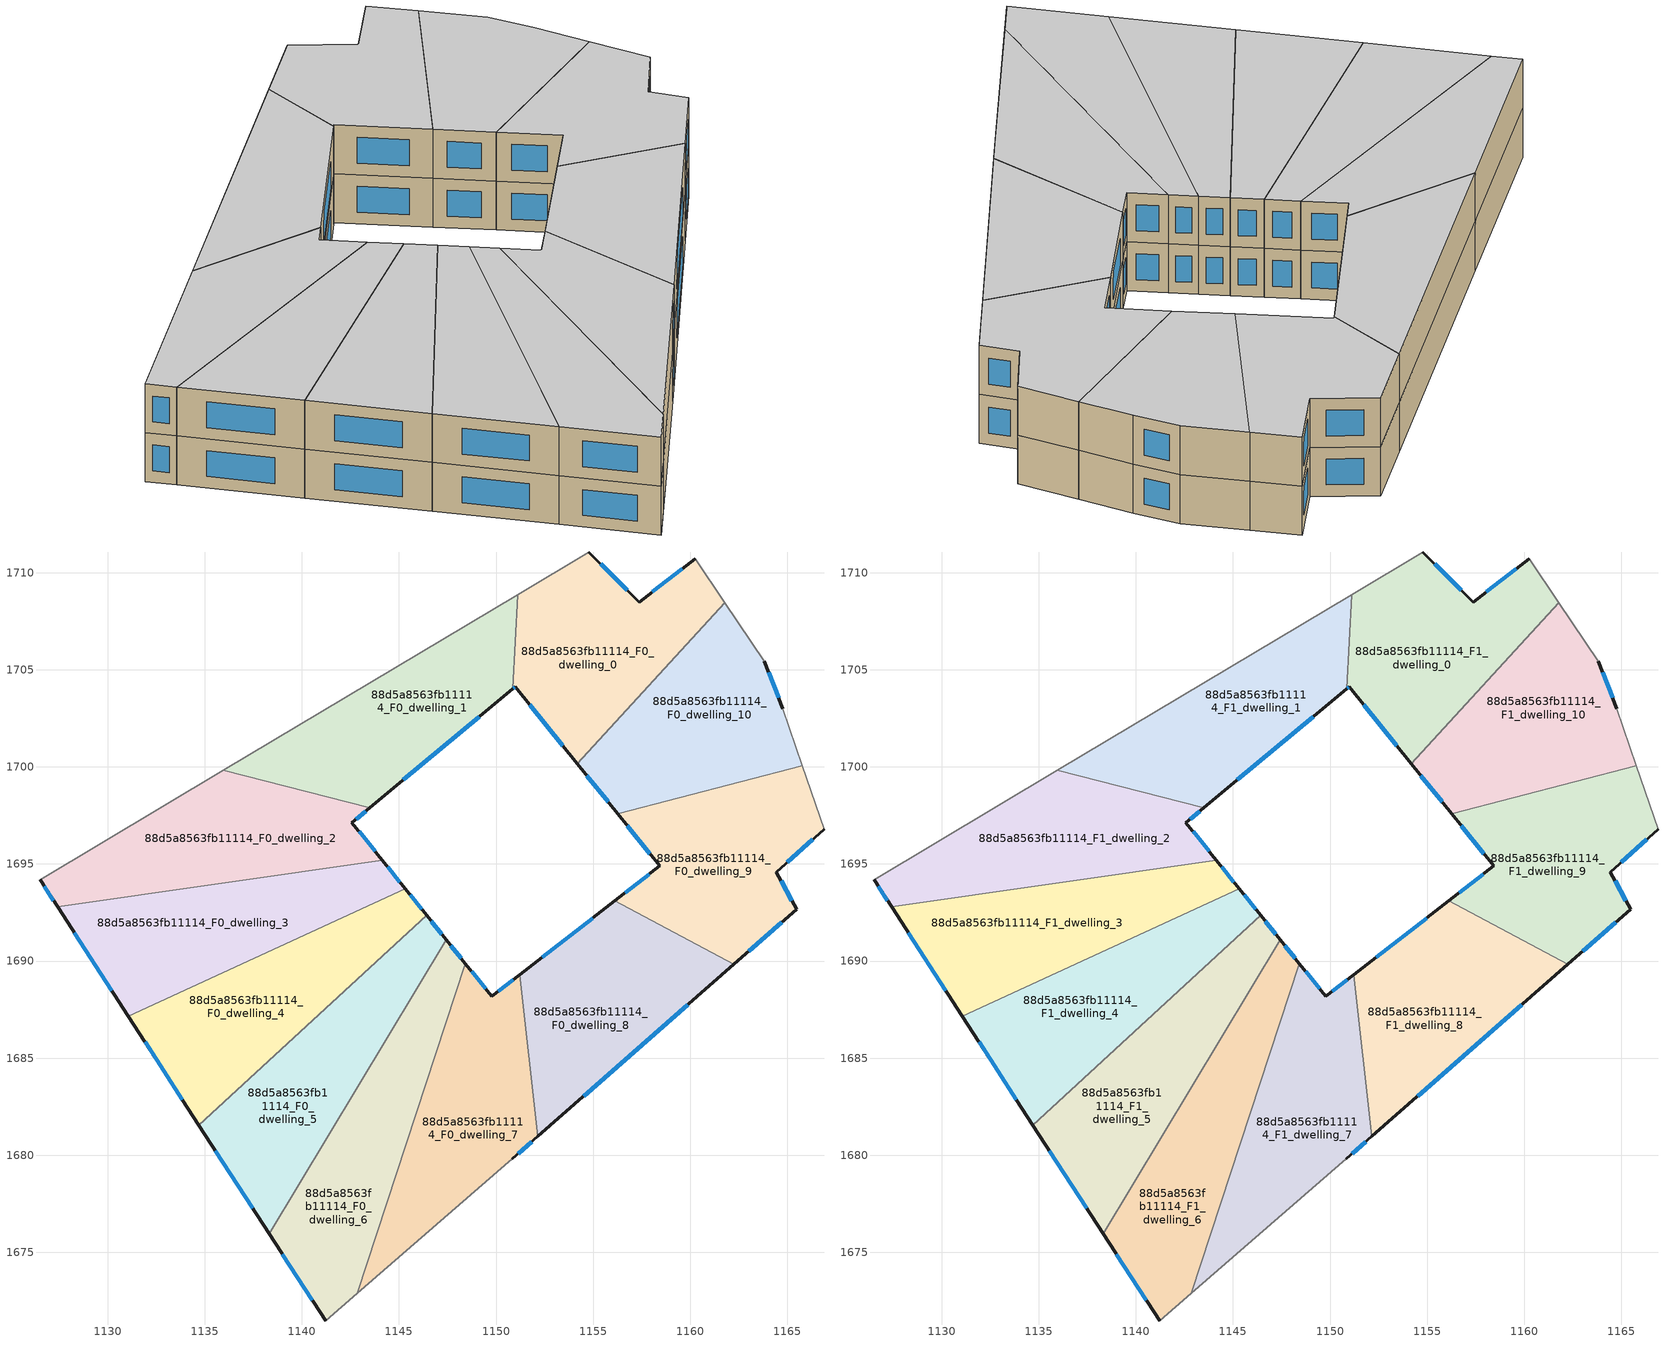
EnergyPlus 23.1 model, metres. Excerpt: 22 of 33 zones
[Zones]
88d5a8563fb11114_F0_dwelling_0
 floor ground (EU_floor_Construction): 1160.26,1710.71 1161.78,1708.45 1154.18,1700.16 1150.98,1704.12 1150.86,1704.02 1151.1,1708.87 1154.77,1711.05 1157.37,1708.49 z0
 wall outside (EU_wall_Construction): 1150.86,1704.02 1150.98,1704.12 1154.18,1700.16 / 1160.26,1710.71 1157.37,1708.49 1154.77,1711.05 z0:3
 wall adiabatic (EU_wall_Construction): 1161.78,1708.45 1160.26,1710.71 / 1154.77,1711.05 1151.1,1708.87 z0:3
 wall to 88d5a8563fb11114_F0_dwelling_10 (EU_wall_Construction): 1154.18,1700.16 1161.78,1708.45 z0:3
 wall to 88d5a8563fb11114_F0_dwelling_1 (EU_wall_Construction): 1151.1,1708.87 1150.86,1704.02 z0:3
 window (EU_Window_Construction): 1151.73,1703.19 1153.43,1701.09 / 1150.89,1704.05 1150.95,1704.1 / 1156.76,1709.09 1155.38,1710.45 / 1159.58,1710.19 1158.05,1709.01 z0.7:2.3
88d5a8563fb11114_F0_dwelling_1
 floor ground (EU_floor_Construction): 1151.1,1708.87 1150.86,1704.02 1143.49,1697.89 1135.96,1699.83 z0
 wall outside (EU_wall_Construction): 1143.49,1697.89 1150.86,1704.02 z0:3
 wall adiabatic (EU_wall_Construction): 1151.1,1708.87 1135.96,1699.83 z0:3
 wall to 88d5a8563fb11114_F0_dwelling_2 (EU_wall_Construction): 1135.96,1699.83 1143.49,1697.89 z0:3
 window (EU_Window_Construction): 1145.22,1699.33 1149.13,1702.58 z0.7:2.3
88d5a8563fb11114_F0_dwelling_10
 floor ground (EU_floor_Construction): 1163.81,1705.43 1164.77,1702.99 1165.77,1700.06 1156.25,1697.6 1154.18,1700.16 1161.78,1708.45 z0
 wall outside (EU_wall_Construction): 1154.18,1700.16 1156.25,1697.6 / 1164.77,1702.99 1163.81,1705.43 z0:3
 wall adiabatic (EU_wall_Construction): 1165.77,1700.06 1164.77,1702.99 / 1163.81,1705.43 1161.78,1708.45 z0:3
 wall to 88d5a8563fb11114_F0_dwelling_9 (EU_wall_Construction): 1156.25,1697.6 1165.77,1700.06 z0:3
 window (EU_Window_Construction): 1154.67,1699.55 1155.77,1698.2 / 1164.54,1703.56 1164.04,1704.86 z0.7:2.3
88d5a8563fb11114_F0_dwelling_2
 floor ground (EU_floor_Construction): 1143.49,1697.89 1142.58,1697.13 1144.14,1695.19 1127.42,1692.79 1126.52,1694.19 1135.96,1699.83 z0
 wall outside (EU_wall_Construction): 1144.14,1695.19 1142.58,1697.13 1143.49,1697.89 / 1126.52,1694.19 1127.42,1692.79 z0:3
 wall adiabatic (EU_wall_Construction): 1135.96,1699.83 1126.52,1694.19 z0:3
 wall to 88d5a8563fb11114_F0_dwelling_3 (EU_wall_Construction): 1127.42,1692.79 1144.14,1695.19 z0:3
 window (EU_Window_Construction): 1142.79,1697.31 1143.28,1697.71 / 1143.78,1695.65 1142.95,1696.68 / 1126.73,1693.86 1127.21,1693.12 z0.7:2.3
88d5a8563fb11114_F0_dwelling_3
 floor ground (EU_floor_Construction): 1144.14,1695.19 1145.32,1693.73 1131.07,1687.15 1127.42,1692.79 z0
 wall outside (EU_wall_Construction): 1145.32,1693.73 1144.14,1695.19 / 1127.42,1692.79 1131.07,1687.15 z0:3
 wall to 88d5a8563fb11114_F0_dwelling_4 (EU_wall_Construction): 1131.07,1687.15 1145.32,1693.73 z0:3
 window (EU_Window_Construction): 1145.04,1694.07 1144.42,1694.85 / 1128.28,1691.47 1130.22,1688.48 z0.7:2.3
88d5a8563fb11114_F0_dwelling_4
 floor ground (EU_floor_Construction): 1145.32,1693.73 1146.42,1692.36 1134.7,1681.55 1131.07,1687.15 z0
 wall outside (EU_wall_Construction): 1146.42,1692.36 1145.32,1693.73 / 1131.07,1687.15 1134.7,1681.55 z0:3
 wall to 88d5a8563fb11114_F0_dwelling_5 (EU_wall_Construction): 1134.7,1681.55 1146.42,1692.36 z0:3
 window (EU_Window_Construction): 1146.16,1692.68 1145.58,1693.41 / 1131.92,1685.84 1133.85,1682.86 z0.7:2.3
88d5a8563fb11114_F0_dwelling_5
 floor ground (EU_floor_Construction): 1146.42,1692.36 1147.44,1691.09 1138.32,1675.97 1134.7,1681.55 z0
 wall outside (EU_wall_Construction): 1147.44,1691.09 1146.42,1692.36 / 1134.7,1681.55 1138.32,1675.97 z0:3
 wall to 88d5a8563fb11114_F0_dwelling_6 (EU_wall_Construction): 1138.32,1675.97 1147.44,1691.09 z0:3
 window (EU_Window_Construction): 1147.2,1691.39 1146.66,1692.06 / 1135.55,1680.24 1137.47,1677.28 z0.7:2.3
88d5a8563fb11114_F0_dwelling_6
 floor ground (EU_floor_Construction): 1147.44,1691.09 1148.42,1689.87 1142.86,1672.9 1141.22,1671.48 1138.32,1675.97 z0
 wall outside (EU_wall_Construction): 1148.42,1689.87 1147.44,1691.09 / 1138.32,1675.97 1141.22,1671.48 z0:3
 wall adiabatic (EU_wall_Construction): 1141.22,1671.48 1142.86,1672.9 z0:3
 wall to 88d5a8563fb11114_F0_dwelling_7 (EU_wall_Construction): 1142.86,1672.9 1148.42,1689.87 z0:3
 window (EU_Window_Construction): 1148.19,1690.15 1147.67,1690.8 / 1139,1674.91 1140.54,1672.53 z0.7:2.3
88d5a8563fb11114_F0_dwelling_7
 floor ground (EU_floor_Construction): 1151.22,1689.3 1152.15,1680.97 1150.83,1679.81 1142.86,1672.9 1148.42,1689.87 1149.78,1688.18 z0
 wall outside (EU_wall_Construction): 1151.22,1689.3 1149.78,1688.18 1148.42,1689.87 / 1150.83,1679.81 1152.15,1680.97 z0:3
 wall adiabatic (EU_wall_Construction): 1142.86,1672.9 1150.83,1679.81 z0:3
 wall to 88d5a8563fb11114_F0_dwelling_8 (EU_wall_Construction): 1152.15,1680.97 1151.22,1689.3 z0:3
 window (EU_Window_Construction): 1149.46,1688.58 1148.74,1689.47 / 1150.88,1689.04 1150.12,1688.44 / 1151.14,1680.09 1151.84,1680.7 z0.7:2.3
88d5a8563fb11114_F0_dwelling_8
 floor ground (EU_floor_Construction): 1162.25,1689.84 1152.15,1680.97 1151.22,1689.3 1156.11,1693.1 z0
 wall outside (EU_wall_Construction): 1156.11,1693.1 1151.22,1689.3 / 1152.15,1680.97 1162.25,1689.84 z0:3
 wall to 88d5a8563fb11114_F0_dwelling_9 (EU_wall_Construction): 1162.25,1689.84 1156.11,1693.1 z0:3
 window (EU_Window_Construction): 1154.96,1692.21 1152.37,1690.19 / 1154.52,1683.05 1159.87,1687.76 z0.7:2.3
88d5a8563fb11114_F0_dwelling_9
 floor ground (EU_floor_Construction): 1165.77,1700.06 1166.88,1696.79 1164.42,1694.58 1165.47,1692.67 1162.25,1689.84 1156.11,1693.1 1158.43,1694.9 1156.25,1697.6 z0
 wall outside (EU_wall_Construction): 1162.25,1689.84 1165.47,1692.67 1164.42,1694.58 1166.88,1696.79 / 1156.25,1697.6 1158.43,1694.9 1156.11,1693.1 z0:3
 wall adiabatic (EU_wall_Construction): 1166.88,1696.79 1165.77,1700.06 z0:3
 window (EU_Window_Construction): 1165.22,1693.12 1164.67,1694.13 / 1163,1690.51 1164.71,1692.01 / 1157.89,1694.48 1156.66,1693.52 / 1156.76,1696.96 1157.92,1695.54 / 1165,1695.1 1166.3,1696.27 z0.7:2.3
88d5a8563fb11114_F1_dwelling_0
 floor to 88d5a8563fb11114_F0_dwelling_0 (EU_floor_Construction): 1160.26,1710.71 1161.78,1708.45 1154.18,1700.16 1150.98,1704.12 1150.86,1704.02 1151.1,1708.87 1154.76,1711.05 1157.37,1708.49 z3
 wall outside (EU_wall_Construction): 1150.86,1704.02 1150.98,1704.12 1154.18,1700.16 / 1160.26,1710.71 1157.37,1708.49 1154.77,1711.05 z3:6
 wall adiabatic (EU_wall_Construction): 1161.78,1708.45 1160.26,1710.71 / 1154.77,1711.05 1151.1,1708.87 z3:6
 wall to 88d5a8563fb11114_F1_dwelling_10 (EU_wall_Construction): 1154.18,1700.16 1161.78,1708.45 z3:6
 wall to 88d5a8563fb11114_F1_dwelling_1 (EU_wall_Construction): 1151.1,1708.87 1150.86,1704.02 z3:6
 window (EU_Window_Construction): 1151.73,1703.19 1153.43,1701.09 / 1150.89,1704.05 1150.95,1704.1 / 1156.76,1709.09 1155.38,1710.45 / 1159.58,1710.19 1158.05,1709.01 z3.7:5.3
 ceiling to 88d5a8563fb11114_F2_dwelling_0 (EU_floor_Construction): 1154.18,1700.16 1161.78,1708.45 1160.26,1710.71 1157.37,1708.49 1154.76,1711.05 1151.1,1708.87 1150.86,1704.02 1150.98,1704.12 z6
88d5a8563fb11114_F1_dwelling_1
 floor to 88d5a8563fb11114_F0_dwelling_1 (EU_floor_Construction): 1151.1,1708.87 1150.86,1704.02 1143.49,1697.89 1135.96,1699.83 z3
 wall outside (EU_wall_Construction): 1143.49,1697.89 1150.86,1704.02 z3:6
 wall adiabatic (EU_wall_Construction): 1151.1,1708.87 1135.96,1699.83 z3:6
 wall to 88d5a8563fb11114_F1_dwelling_2 (EU_wall_Construction): 1135.96,1699.83 1143.49,1697.89 z3:6
 window (EU_Window_Construction): 1145.22,1699.33 1149.13,1702.58 z3.7:5.3
 ceiling to 88d5a8563fb11114_F2_dwelling_1 (EU_floor_Construction): 1150.86,1704.02 1151.1,1708.87 1135.96,1699.83 1143.49,1697.89 z6
88d5a8563fb11114_F1_dwelling_10
 floor to 88d5a8563fb11114_F0_dwelling_10 (EU_floor_Construction): 1163.81,1705.43 1164.77,1702.99 1165.77,1700.06 1156.25,1697.6 1154.18,1700.16 1161.78,1708.45 z3
 wall outside (EU_wall_Construction): 1154.18,1700.16 1156.25,1697.6 / 1164.77,1702.99 1163.81,1705.43 z3:6
 wall adiabatic (EU_wall_Construction): 1165.77,1700.06 1164.77,1702.99 / 1163.81,1705.43 1161.78,1708.45 z3:6
 wall to 88d5a8563fb11114_F1_dwelling_9 (EU_wall_Construction): 1156.25,1697.6 1165.77,1700.06 z3:6
 window (EU_Window_Construction): 1154.67,1699.55 1155.77,1698.2 / 1164.54,1703.56 1164.04,1704.86 z3.7:5.3
 ceiling to 88d5a8563fb11114_F2_dwelling_10 (EU_floor_Construction): 1165.77,1700.06 1164.77,1702.99 1163.81,1705.43 1161.78,1708.45 1154.18,1700.16 1156.25,1697.6 z6
88d5a8563fb11114_F1_dwelling_2
 floor to 88d5a8563fb11114_F0_dwelling_2 (EU_floor_Construction): 1143.49,1697.89 1142.58,1697.13 1144.14,1695.19 1127.42,1692.79 1126.52,1694.19 1135.96,1699.83 z3
 wall outside (EU_wall_Construction): 1144.14,1695.19 1142.58,1697.13 1143.49,1697.89 / 1126.52,1694.19 1127.42,1692.79 z3:6
 wall adiabatic (EU_wall_Construction): 1135.96,1699.83 1126.52,1694.19 z3:6
 wall to 88d5a8563fb11114_F1_dwelling_3 (EU_wall_Construction): 1127.42,1692.79 1144.14,1695.19 z3:6
 window (EU_Window_Construction): 1142.79,1697.31 1143.28,1697.71 / 1143.78,1695.65 1142.95,1696.68 / 1126.73,1693.86 1127.21,1693.12 z3.7:5.3
 ceiling to 88d5a8563fb11114_F2_dwelling_2 (EU_floor_Construction): 1144.14,1695.19 1142.58,1697.13 1143.49,1697.89 1135.96,1699.83 1126.52,1694.19 1127.42,1692.79 z6
88d5a8563fb11114_F1_dwelling_3
 floor to 88d5a8563fb11114_F0_dwelling_3 (EU_floor_Construction): 1144.14,1695.19 1145.32,1693.73 1131.07,1687.15 1127.42,1692.79 z3
 wall outside (EU_wall_Construction): 1145.32,1693.73 1144.14,1695.19 / 1127.42,1692.79 1131.07,1687.15 z3:6
 wall to 88d5a8563fb11114_F1_dwelling_4 (EU_wall_Construction): 1131.07,1687.15 1145.32,1693.73 z3:6
 window (EU_Window_Construction): 1145.04,1694.07 1144.42,1694.85 / 1128.28,1691.47 1130.22,1688.48 z3.7:5.3
 ceiling to 88d5a8563fb11114_F2_dwelling_3 (EU_floor_Construction): 1145.32,1693.73 1144.14,1695.19 1127.42,1692.79 1131.07,1687.15 z6
88d5a8563fb11114_F1_dwelling_4
 floor to 88d5a8563fb11114_F0_dwelling_4 (EU_floor_Construction): 1145.32,1693.73 1146.42,1692.36 1134.7,1681.55 1131.07,1687.15 z3
 wall outside (EU_wall_Construction): 1146.42,1692.36 1145.32,1693.73 / 1131.07,1687.15 1134.7,1681.55 z3:6
 wall to 88d5a8563fb11114_F1_dwelling_5 (EU_wall_Construction): 1134.7,1681.55 1146.42,1692.36 z3:6
 window (EU_Window_Construction): 1146.16,1692.68 1145.58,1693.41 / 1131.92,1685.84 1133.85,1682.86 z3.7:5.3
 ceiling to 88d5a8563fb11114_F2_dwelling_4 (EU_floor_Construction): 1146.42,1692.36 1145.32,1693.73 1131.07,1687.15 1134.7,1681.55 z6
88d5a8563fb11114_F1_dwelling_5
 floor to 88d5a8563fb11114_F0_dwelling_5 (EU_floor_Construction): 1146.42,1692.36 1147.44,1691.09 1138.32,1675.97 1134.7,1681.55 z3
 wall outside (EU_wall_Construction): 1147.44,1691.09 1146.42,1692.36 / 1134.7,1681.55 1138.32,1675.97 z3:6
 wall to 88d5a8563fb11114_F1_dwelling_6 (EU_wall_Construction): 1138.32,1675.97 1147.44,1691.09 z3:6
 window (EU_Window_Construction): 1147.2,1691.39 1146.66,1692.06 / 1135.55,1680.24 1137.47,1677.28 z3.7:5.3
 ceiling to 88d5a8563fb11114_F2_dwelling_5 (EU_floor_Construction): 1138.32,1675.97 1147.44,1691.09 1146.42,1692.36 1134.7,1681.55 z6
88d5a8563fb11114_F1_dwelling_6
 floor to 88d5a8563fb11114_F0_dwelling_6 (EU_floor_Construction): 1147.44,1691.09 1148.42,1689.87 1142.86,1672.9 1141.22,1671.48 1138.32,1675.97 z3
 wall outside (EU_wall_Construction): 1148.42,1689.87 1147.44,1691.09 / 1138.32,1675.97 1141.22,1671.48 z3:6
 wall adiabatic (EU_wall_Construction): 1141.22,1671.48 1142.86,1672.9 z3:6
 wall to 88d5a8563fb11114_F1_dwelling_7 (EU_wall_Construction): 1142.86,1672.9 1148.42,1689.87 z3:6
 window (EU_Window_Construction): 1148.19,1690.15 1147.67,1690.8 / 1139,1674.91 1140.54,1672.53 z3.7:5.3
 ceiling to 88d5a8563fb11114_F2_dwelling_6 (EU_floor_Construction): 1142.86,1672.9 1148.42,1689.87 1147.44,1691.09 1138.32,1675.97 1141.22,1671.48 z6
88d5a8563fb11114_F1_dwelling_7
 floor to 88d5a8563fb11114_F0_dwelling_7 (EU_floor_Construction): 1151.22,1689.3 1152.15,1680.97 1150.83,1679.81 1142.86,1672.9 1148.42,1689.87 1149.78,1688.18 z3
 wall outside (EU_wall_Construction): 1151.22,1689.3 1149.78,1688.18 1148.42,1689.87 / 1150.83,1679.81 1152.15,1680.97 z3:6
 wall adiabatic (EU_wall_Construction): 1142.86,1672.9 1150.83,1679.81 z3:6
 wall to 88d5a8563fb11114_F1_dwelling_8 (EU_wall_Construction): 1152.15,1680.97 1151.22,1689.3 z3:6
 window (EU_Window_Construction): 1149.46,1688.58 1148.74,1689.47 / 1150.88,1689.04 1150.12,1688.44 / 1151.14,1680.09 1151.84,1680.7 z3.7:5.3
 ceiling to 88d5a8563fb11114_F2_dwelling_7 (EU_floor_Construction): 1150.83,1679.81 1152.15,1680.97 1151.22,1689.3 1149.78,1688.18 1148.42,1689.87 1142.86,1672.9 z6
88d5a8563fb11114_F1_dwelling_8
 floor to 88d5a8563fb11114_F0_dwelling_8 (EU_floor_Construction): 1162.25,1689.84 1152.15,1680.97 1151.22,1689.3 1156.11,1693.1 z3
 wall outside (EU_wall_Construction): 1156.11,1693.1 1151.22,1689.3 / 1152.15,1680.97 1162.25,1689.84 z3:6
 wall to 88d5a8563fb11114_F1_dwelling_9 (EU_wall_Construction): 1162.25,1689.84 1156.11,1693.1 z3:6
 window (EU_Window_Construction): 1154.96,1692.21 1152.37,1690.19 / 1154.52,1683.05 1159.87,1687.76 z3.7:5.3
 ceiling to 88d5a8563fb11114_F2_dwelling_8 (EU_floor_Construction): 1162.25,1689.84 1156.11,1693.1 1151.22,1689.3 1152.15,1680.97 z6
88d5a8563fb11114_F1_dwelling_9
 floor to 88d5a8563fb11114_F0_dwelling_9 (EU_floor_Construction): 1165.77,1700.06 1166.88,1696.79 1164.42,1694.58 1165.47,1692.67 1162.25,1689.84 1156.11,1693.1 1158.43,1694.9 1156.25,1697.6 z3
 wall outside (EU_wall_Construction): 1162.25,1689.84 1165.47,1692.67 1164.42,1694.58 1166.88,1696.79 / 1156.25,1697.6 1158.43,1694.9 1156.11,1693.1 z3:6
 wall adiabatic (EU_wall_Construction): 1166.88,1696.79 1165.77,1700.06 z3:6
 window (EU_Window_Construction): 1165.22,1693.12 1164.67,1694.13 / 1163,1690.51 1164.71,1692.01 / 1157.89,1694.48 1156.66,1693.52 / 1156.76,1696.96 1157.92,1695.54 / 1165,1695.1 1166.3,1696.27 z3.7:5.3
 ceiling to 88d5a8563fb11114_F2_dwelling_9 (EU_floor_Construction): 1165.47,1692.67 1164.42,1694.58 1166.88,1696.79 1165.77,1700.06 1156.25,1697.6 1158.43,1694.9 1156.11,1693.1 1162.25,1689.84 z6
[Building]
EU S2 Campaign: North Axis=0; Terrain=City; Solar Distribution=FullExterior
[Site:Location]
Budapest.Ferenc.Liszt.Intl.AP: Latitude=47.437; Longitude=19.256; Time Zone=1; Elevation=185
[SizingPeriod:WeatherFileDays]
AnnualSizingPeriod: Begin Month=1; Begin Day of Month=1; End Month=12; End Day of Month=31; Day of Week for Start Day=Monday; Use Weather File Daylight Saving Period=No; Use Weather File Rain and Snow Indicators=No
[MATERIAL]
EU_InternalMass_Material: Roughness=MediumRough; Thickness=0.1; Conductivity=1; Density=1800; Specific Heat=900; Thermal Absorptance=0.9; Solar Absorptance=0.7; Visible Absorptance=0.7
[MATERIAL:NOMASS] Roughness=MediumRough; Thermal Absorptance=0.9; Solar Absorptance=0.7; Visible Absorptance=0.7
Name | Thermal Resistance
EU_wall_NoMass | 0.832559
EU_floor_NoMass | 0.872794
[WINDOWMATERIAL:SIMPLEGLAZINGSYSTEM]
EU_Window_SimpleGlazing: UFactor=2.79869; Solar Heat Gain Coefficient=0.75; Visible Transmittance=0.75
[CONSTRUCTION]
EU_wall_Construction: EU_wall_NoMass
EU_floor_Construction: EU_floor_NoMass
EU_Window_Construction: EU_Window_SimpleGlazing
EU_InternalMass_Construction: EU_InternalMass_Material
[ZONE] Type=1; Multiplier=1; Ceiling Height=autocalculate; Floor Area=autocalculate; Part of Total Floor Area=Yes
Name | Volume
88d5a8563fb11114_F0_dwelling_0; 88d5a8563fb11114_F1_dwelling_0 | 197.362
88d5a8563fb11114_F0_dwelling_1; 88d5a8563fb11114_F1_dwelling_1 | 197.364
88d5a8563fb11114_F0_dwelling_10; 88d5a8563fb11114_F1_dwelling_10 | 197.37
88d5a8563fb11114_F0_dwelling_2; 88d5a8563fb11114_F1_dwelling_2 | 197.377
88d5a8563fb11114_F0_dwelling_3 | 197.361
88d5a8563fb11114_F1_dwelling_3 | 197.36
88d5a8563fb11114_F0_dwelling_4; 88d5a8563fb11114_F1_dwelling_4; 88d5a8563fb11114_F1_dwelling_8 | 197.383
88d5a8563fb11114_F0_dwelling_5 | 197.381
88d5a8563fb11114_F1_dwelling_5; 88d5a8563fb11114_F1_dwelling_9 | 197.38
88d5a8563fb11114_F0_dwelling_6; 88d5a8563fb11114_F1_dwelling_6 | 197.365
88d5a8563fb11114_F0_dwelling_7; 88d5a8563fb11114_F1_dwelling_7 | 197.375
88d5a8563fb11114_F0_dwelling_8 | 197.382
88d5a8563fb11114_F0_dwelling_9 | 197.379
[INTERNALMASS] Construction=EU_InternalMass_Construction
Name | Zone or ZoneList | Surface Area
88d5a8563fb11114_F0_dwelling_0_EU_InternalMass | 88d5a8563fb11114_F0_dwelling_0 | 65.7873
88d5a8563fb11114_F0_dwelling_1_EU_InternalMass | 88d5a8563fb11114_F0_dwelling_1 | 65.7879
88d5a8563fb11114_F0_dwelling_2_EU_InternalMass | 88d5a8563fb11114_F0_dwelling_2 | 65.7923
88d5a8563fb11114_F0_dwelling_3_EU_InternalMass | 88d5a8563fb11114_F0_dwelling_3 | 65.7869
88d5a8563fb11114_F0_dwelling_4_EU_InternalMass | 88d5a8563fb11114_F0_dwelling_4 | 65.7943
88d5a8563fb11114_F0_dwelling_5_EU_InternalMass | 88d5a8563fb11114_F0_dwelling_5 | 65.7934
88d5a8563fb11114_F0_dwelling_6_EU_InternalMass | 88d5a8563fb11114_F0_dwelling_6 | 65.7885
88d5a8563fb11114_F0_dwelling_7_EU_InternalMass | 88d5a8563fb11114_F0_dwelling_7 | 65.7915
88d5a8563fb11114_F0_dwelling_8_EU_InternalMass | 88d5a8563fb11114_F0_dwelling_8 | 65.7941
88d5a8563fb11114_F0_dwelling_9_EU_InternalMass | 88d5a8563fb11114_F0_dwelling_9 | 65.793
88d5a8563fb11114_F0_dwelling_10_EU_InternalMass | 88d5a8563fb11114_F0_dwelling_10 | 65.7902
88d5a8563fb11114_F1_dwelling_0_EU_InternalMass | 88d5a8563fb11114_F1_dwelling_0 | 65.7873
88d5a8563fb11114_F1_dwelling_1_EU_InternalMass | 88d5a8563fb11114_F1_dwelling_1 | 65.7879
88d5a8563fb11114_F1_dwelling_2_EU_InternalMass | 88d5a8563fb11114_F1_dwelling_2 | 65.7923
88d5a8563fb11114_F1_dwelling_3_EU_InternalMass | 88d5a8563fb11114_F1_dwelling_3 | 65.7869
88d5a8563fb11114_F1_dwelling_4_EU_InternalMass | 88d5a8563fb11114_F1_dwelling_4 | 65.7943
88d5a8563fb11114_F1_dwelling_5_EU_InternalMass | 88d5a8563fb11114_F1_dwelling_5 | 65.7934
88d5a8563fb11114_F1_dwelling_6_EU_InternalMass | 88d5a8563fb11114_F1_dwelling_6 | 65.7885
88d5a8563fb11114_F1_dwelling_7_EU_InternalMass | 88d5a8563fb11114_F1_dwelling_7 | 65.7915
88d5a8563fb11114_F1_dwelling_8_EU_InternalMass | 88d5a8563fb11114_F1_dwelling_8 | 65.7941
88d5a8563fb11114_F1_dwelling_9_EU_InternalMass | 88d5a8563fb11114_F1_dwelling_9 | 65.793
88d5a8563fb11114_F1_dwelling_10_EU_InternalMass | 88d5a8563fb11114_F1_dwelling_10 | 65.7902
[OTHEREQUIPMENT] Fuel Type=Electricity; Design Level Calculation Method=Watts/Area; Power per Zone Floor Area=1; Fraction Latent=0; Fraction Radiant=0; Fraction Lost=0; Carbon Dioxide Generation Rate=0; EndUse Subcategory=EU_Step8_InternalGains
Name | Zone or ZoneList or Space or SpaceList | Schedule
EU_Step8_InternalGain_88d5a8563fb11114_F0_dwelling_0_f000 | 88d5a8563fb11114_F0_dwelling_0 | EU_Step8_GainSchedule_88d5a8563fb11114_F0_dwelling_0_f000
EU_Step8_InternalGain_88d5a8563fb11114_F0_dwelling_1_f000 | 88d5a8563fb11114_F0_dwelling_1 | EU_Step8_GainSchedule_88d5a8563fb11114_F0_dwelling_1_f000
EU_Step8_InternalGain_88d5a8563fb11114_F0_dwelling_2_f000 | 88d5a8563fb11114_F0_dwelling_2 | EU_Step8_GainSchedule_88d5a8563fb11114_F0_dwelling_2_f000
EU_Step8_InternalGain_88d5a8563fb11114_F0_dwelling_3_f000 | 88d5a8563fb11114_F0_dwelling_3 | EU_Step8_GainSchedule_88d5a8563fb11114_F0_dwelling_3_f000
EU_Step8_InternalGain_88d5a8563fb11114_F0_dwelling_4_f000 | 88d5a8563fb11114_F0_dwelling_4 | EU_Step8_GainSchedule_88d5a8563fb11114_F0_dwelling_4_f000
EU_Step8_InternalGain_88d5a8563fb11114_F0_dwelling_5_f000 | 88d5a8563fb11114_F0_dwelling_5 | EU_Step8_GainSchedule_88d5a8563fb11114_F0_dwelling_5_f000
EU_Step8_InternalGain_88d5a8563fb11114_F0_dwelling_6_f000 | 88d5a8563fb11114_F0_dwelling_6 | EU_Step8_GainSchedule_88d5a8563fb11114_F0_dwelling_6_f000
EU_Step8_InternalGain_88d5a8563fb11114_F0_dwelling_7_f000 | 88d5a8563fb11114_F0_dwelling_7 | EU_Step8_GainSchedule_88d5a8563fb11114_F0_dwelling_7_f000
EU_Step8_InternalGain_88d5a8563fb11114_F0_dwelling_8_f000 | 88d5a8563fb11114_F0_dwelling_8 | EU_Step8_GainSchedule_88d5a8563fb11114_F0_dwelling_8_f000
EU_Step8_InternalGain_88d5a8563fb11114_F0_dwelling_9_f000 | 88d5a8563fb11114_F0_dwelling_9 | EU_Step8_GainSchedule_88d5a8563fb11114_F0_dwelling_9_f000
EU_Step8_InternalGain_88d5a8563fb11114_F0_dwelling_10_f000 | 88d5a8563fb11114_F0_dwelling_10 | EU_Step8_GainSchedule_88d5a8563fb11114_F0_dwelling_10_f000
EU_Step8_InternalGain_88d5a8563fb11114_F1_dwelling_0_f000 | 88d5a8563fb11114_F1_dwelling_0 | EU_Step8_GainSchedule_88d5a8563fb11114_F1_dwelling_0_f000
EU_Step8_InternalGain_88d5a8563fb11114_F1_dwelling_1_f000 | 88d5a8563fb11114_F1_dwelling_1 | EU_Step8_GainSchedule_88d5a8563fb11114_F1_dwelling_1_f000
EU_Step8_InternalGain_88d5a8563fb11114_F1_dwelling_2_f000 | 88d5a8563fb11114_F1_dwelling_2 | EU_Step8_GainSchedule_88d5a8563fb11114_F1_dwelling_2_f000
EU_Step8_InternalGain_88d5a8563fb11114_F1_dwelling_3_f000 | 88d5a8563fb11114_F1_dwelling_3 | EU_Step8_GainSchedule_88d5a8563fb11114_F1_dwelling_3_f000
EU_Step8_InternalGain_88d5a8563fb11114_F1_dwelling_4_f000 | 88d5a8563fb11114_F1_dwelling_4 | EU_Step8_GainSchedule_88d5a8563fb11114_F1_dwelling_4_f000
EU_Step8_InternalGain_88d5a8563fb11114_F1_dwelling_5_f000 | 88d5a8563fb11114_F1_dwelling_5 | EU_Step8_GainSchedule_88d5a8563fb11114_F1_dwelling_5_f000
EU_Step8_InternalGain_88d5a8563fb11114_F1_dwelling_6_f000 | 88d5a8563fb11114_F1_dwelling_6 | EU_Step8_GainSchedule_88d5a8563fb11114_F1_dwelling_6_f000
EU_Step8_InternalGain_88d5a8563fb11114_F1_dwelling_7_f000 | 88d5a8563fb11114_F1_dwelling_7 | EU_Step8_GainSchedule_88d5a8563fb11114_F1_dwelling_7_f000
EU_Step8_InternalGain_88d5a8563fb11114_F1_dwelling_8_f000 | 88d5a8563fb11114_F1_dwelling_8 | EU_Step8_GainSchedule_88d5a8563fb11114_F1_dwelling_8_f000
EU_Step8_InternalGain_88d5a8563fb11114_F1_dwelling_9_f000 | 88d5a8563fb11114_F1_dwelling_9 | EU_Step8_GainSchedule_88d5a8563fb11114_F1_dwelling_9_f000
EU_Step8_InternalGain_88d5a8563fb11114_F1_dwelling_10_f000 | 88d5a8563fb11114_F1_dwelling_10 | EU_Step8_GainSchedule_88d5a8563fb11114_F1_dwelling_10_f000
[ZONEVENTILATION:DESIGNFLOWRATE] Schedule=EU_AlwaysOn; Design Flow Rate Calculation Method=AirChanges/Hour; Air Changes per Hour=0.475469; Ventilation Type=Natural; Fan Pressure Rise=0; Fan Total Efficiency=1; Constant Term Coefficient=1; Temperature Term Coefficient=0; Velocity Term Coefficient=0; Velocity Squared Term Coefficient=0; Minimum Indoor Temperature=-100; Maximum Indoor Temperature=100; Delta Temperature=-100; Minimum Outdoor Temperature=-100; Maximum Outdoor Temperature=100; Maximum Wind Speed=40
Name | Zone or ZoneList or Space or SpaceList
EU_ConstantAir_88d5a8563fb11114_F0_dwelling_0 | 88d5a8563fb11114_F0_dwelling_0
EU_ConstantAir_88d5a8563fb11114_F0_dwelling_1 | 88d5a8563fb11114_F0_dwelling_1
EU_ConstantAir_88d5a8563fb11114_F0_dwelling_2 | 88d5a8563fb11114_F0_dwelling_2
EU_ConstantAir_88d5a8563fb11114_F0_dwelling_3 | 88d5a8563fb11114_F0_dwelling_3
EU_ConstantAir_88d5a8563fb11114_F0_dwelling_4 | 88d5a8563fb11114_F0_dwelling_4
EU_ConstantAir_88d5a8563fb11114_F0_dwelling_5 | 88d5a8563fb11114_F0_dwelling_5
EU_ConstantAir_88d5a8563fb11114_F0_dwelling_6 | 88d5a8563fb11114_F0_dwelling_6
EU_ConstantAir_88d5a8563fb11114_F0_dwelling_7 | 88d5a8563fb11114_F0_dwelling_7
EU_ConstantAir_88d5a8563fb11114_F0_dwelling_8 | 88d5a8563fb11114_F0_dwelling_8
EU_ConstantAir_88d5a8563fb11114_F0_dwelling_9 | 88d5a8563fb11114_F0_dwelling_9
EU_ConstantAir_88d5a8563fb11114_F0_dwelling_10 | 88d5a8563fb11114_F0_dwelling_10
EU_ConstantAir_88d5a8563fb11114_F1_dwelling_0 | 88d5a8563fb11114_F1_dwelling_0
EU_ConstantAir_88d5a8563fb11114_F1_dwelling_1 | 88d5a8563fb11114_F1_dwelling_1
EU_ConstantAir_88d5a8563fb11114_F1_dwelling_2 | 88d5a8563fb11114_F1_dwelling_2
EU_ConstantAir_88d5a8563fb11114_F1_dwelling_3 | 88d5a8563fb11114_F1_dwelling_3
EU_ConstantAir_88d5a8563fb11114_F1_dwelling_4 | 88d5a8563fb11114_F1_dwelling_4
EU_ConstantAir_88d5a8563fb11114_F1_dwelling_5 | 88d5a8563fb11114_F1_dwelling_5
EU_ConstantAir_88d5a8563fb11114_F1_dwelling_6 | 88d5a8563fb11114_F1_dwelling_6
EU_ConstantAir_88d5a8563fb11114_F1_dwelling_7 | 88d5a8563fb11114_F1_dwelling_7
EU_ConstantAir_88d5a8563fb11114_F1_dwelling_8 | 88d5a8563fb11114_F1_dwelling_8
EU_ConstantAir_88d5a8563fb11114_F1_dwelling_9 | 88d5a8563fb11114_F1_dwelling_9
EU_ConstantAir_88d5a8563fb11114_F1_dwelling_10 | 88d5a8563fb11114_F1_dwelling_10
[HVACTEMPLATE:THERMOSTAT] Constant Heating Setpoint=20; Constant Cooling Setpoint=50
EU_HeatOnly_88d5a8563fb11114_F0_dwelling_0; EU_HeatOnly_88d5a8563fb11114_F0_dwelling_1; EU_HeatOnly_88d5a8563fb11114_F0_dwelling_2; EU_HeatOnly_88d5a8563fb11114_F0_dwelling_3; EU_HeatOnly_88d5a8563fb11114_F0_dwelling_4; EU_HeatOnly_88d5a8563fb11114_F0_dwelling_5; EU_HeatOnly_88d5a8563fb11114_F0_dwelling_6; EU_HeatOnly_88d5a8563fb11114_F0_dwelling_7; EU_HeatOnly_88d5a8563fb11114_F0_dwelling_8; EU_HeatOnly_88d5a8563fb11114_F0_dwelling_9; EU_HeatOnly_88d5a8563fb11114_F0_dwelling_10; EU_HeatOnly_88d5a8563fb11114_F1_dwelling_0; EU_HeatOnly_88d5a8563fb11114_F1_dwelling_1; EU_HeatOnly_88d5a8563fb11114_F1_dwelling_2; EU_HeatOnly_88d5a8563fb11114_F1_dwelling_3; EU_HeatOnly_88d5a8563fb11114_F1_dwelling_4; EU_HeatOnly_88d5a8563fb11114_F1_dwelling_5; EU_HeatOnly_88d5a8563fb11114_F1_dwelling_6; EU_HeatOnly_88d5a8563fb11114_F1_dwelling_7; EU_HeatOnly_88d5a8563fb11114_F1_dwelling_8; EU_HeatOnly_88d5a8563fb11114_F1_dwelling_9; EU_HeatOnly_88d5a8563fb11114_F1_dwelling_10; EU_HeatOnly_88d5a8563fb11114_F2_dwelling_0; EU_HeatOnly_88d5a8563fb11114_F2_dwelling_1; EU_HeatOnly_88d5a8563fb11114_F2_dwelling_2; EU_HeatOnly_88d5a8563fb11114_F2_dwelling_3; EU_HeatOnly_88d5a8563fb11114_F2_dwelling_4; EU_HeatOnly_88d5a8563fb11114_F2_dwelling_5; EU_HeatOnly_88d5a8563fb11114_F2_dwelling_6; EU_HeatOnly_88d5a8563fb11114_F2_dwelling_7; EU_HeatOnly_88d5a8563fb11114_F2_dwelling_8; EU_HeatOnly_88d5a8563fb11114_F2_dwelling_9; EU_HeatOnly_88d5a8563fb11114_F2_dwelling_10
[HVACTEMPLATE:ZONE:IDEALLOADSAIRSYSTEM] System Availability Schedule=EU_AlwaysOn; Maximum Heating Supply Air Temperature=50; Minimum Cooling Supply Air Temperature=13; Maximum Heating Supply Air Humidity Ratio=0.0156; Minimum Cooling Supply Air Humidity Ratio=0.0077; Heating Limit=NoLimit; Cooling Limit=NoLimit; Heating Availability Schedule=EU_AlwaysOn; Cooling Availability Schedule=EU_CoolingOff; Dehumidification Control Type=ConstantSensibleHeatRatio; Cooling Sensible Heat Ratio=0.7; Dehumidification Setpoint=60; Humidification Control Type=None; Humidification Setpoint=30; Outdoor Air Method=None; Outdoor Air Flow Rate per Person=0.00944; Outdoor Air Flow Rate per Zone Floor Area=0; Outdoor Air Flow Rate per Zone=0; Demand Controlled Ventilation Type=None; Outdoor Air Economizer Type=NoEconomizer; Heat Recovery Type=None; Sensible Heat Recovery Effectiveness=0.7; Latent Heat Recovery Effectiveness=0.65
Name | Template Thermostat
88d5a8563fb11114_F0_dwelling_0 | EU_HeatOnly_88d5a8563fb11114_F0_dwelling_0
88d5a8563fb11114_F0_dwelling_1 | EU_HeatOnly_88d5a8563fb11114_F0_dwelling_1
88d5a8563fb11114_F0_dwelling_2 | EU_HeatOnly_88d5a8563fb11114_F0_dwelling_2
88d5a8563fb11114_F0_dwelling_3 | EU_HeatOnly_88d5a8563fb11114_F0_dwelling_3
88d5a8563fb11114_F0_dwelling_4 | EU_HeatOnly_88d5a8563fb11114_F0_dwelling_4
88d5a8563fb11114_F0_dwelling_5 | EU_HeatOnly_88d5a8563fb11114_F0_dwelling_5
88d5a8563fb11114_F0_dwelling_6 | EU_HeatOnly_88d5a8563fb11114_F0_dwelling_6
88d5a8563fb11114_F0_dwelling_7 | EU_HeatOnly_88d5a8563fb11114_F0_dwelling_7
88d5a8563fb11114_F0_dwelling_8 | EU_HeatOnly_88d5a8563fb11114_F0_dwelling_8
88d5a8563fb11114_F0_dwelling_9 | EU_HeatOnly_88d5a8563fb11114_F0_dwelling_9
88d5a8563fb11114_F0_dwelling_10 | EU_HeatOnly_88d5a8563fb11114_F0_dwelling_10
88d5a8563fb11114_F1_dwelling_0 | EU_HeatOnly_88d5a8563fb11114_F1_dwelling_0
88d5a8563fb11114_F1_dwelling_1 | EU_HeatOnly_88d5a8563fb11114_F1_dwelling_1
88d5a8563fb11114_F1_dwelling_2 | EU_HeatOnly_88d5a8563fb11114_F1_dwelling_2
88d5a8563fb11114_F1_dwelling_3 | EU_HeatOnly_88d5a8563fb11114_F1_dwelling_3
88d5a8563fb11114_F1_dwelling_4 | EU_HeatOnly_88d5a8563fb11114_F1_dwelling_4
88d5a8563fb11114_F1_dwelling_5 | EU_HeatOnly_88d5a8563fb11114_F1_dwelling_5
88d5a8563fb11114_F1_dwelling_6 | EU_HeatOnly_88d5a8563fb11114_F1_dwelling_6
88d5a8563fb11114_F1_dwelling_7 | EU_HeatOnly_88d5a8563fb11114_F1_dwelling_7
88d5a8563fb11114_F1_dwelling_8 | EU_HeatOnly_88d5a8563fb11114_F1_dwelling_8
88d5a8563fb11114_F1_dwelling_9 | EU_HeatOnly_88d5a8563fb11114_F1_dwelling_9
88d5a8563fb11114_F1_dwelling_10 | EU_HeatOnly_88d5a8563fb11114_F1_dwelling_10
[SIZING:ZONE] Zone Cooling Design Supply Air Temperature Input Method=SupplyAirTemperature; Zone Cooling Design Supply Air Temperature=13; Zone Heating Design Supply Air Temperature Input Method=SupplyAirTemperature; Zone Heating Design Supply Air Temperature=50; Zone Cooling Design Supply Air Humidity Ratio=0.008; Zone Heating Design Supply Air Humidity Ratio=0.008; Cooling Design Air Flow Method=DesignDay; Cooling Design Air Flow Rate=0; Cooling Minimum Air Flow per Zone Floor Area=0.000762; Cooling Minimum Air Flow=0; Cooling Minimum Air Flow Fraction=0.2; Heating Design Air Flow Method=DesignDay; Heating Design Air Flow Rate=0; Heating Maximum Air Flow per Zone Floor Area=0.002032; Heating Maximum Air Flow=0.141576; Heating Maximum Air Flow Fraction=0.3; Account for Dedicated Outdoor Air System=No; Dedicated Outdoor Air System Control Strategy=NeutralSupplyAir; Dedicated Outdoor Air Low Setpoint Temperature for Design=autosize; Dedicated Outdoor Air High Setpoint Temperature for Design=autosize; Zone Load Sizing Method=Sensible Load Only No Latent Load; Zone Latent Cooling Design Supply Air Humidity Ratio Input Method=HumidityRatioDifference; Zone Cooling Design Supply Air Humidity Ratio Difference=0.005; Zone Latent Heating Design Supply Air Humidity Ratio Input Method=HumidityRatioDifference; Zone Humidification Design Supply Air Humidity Ratio Difference=0.005
88d5a8563fb11114_F0_dwelling_0; 88d5a8563fb11114_F0_dwelling_1; 88d5a8563fb11114_F0_dwelling_2; 88d5a8563fb11114_F0_dwelling_3; 88d5a8563fb11114_F0_dwelling_4; 88d5a8563fb11114_F0_dwelling_5; 88d5a8563fb11114_F0_dwelling_6; 88d5a8563fb11114_F0_dwelling_7; 88d5a8563fb11114_F0_dwelling_8; 88d5a8563fb11114_F0_dwelling_9; 88d5a8563fb11114_F0_dwelling_10; 88d5a8563fb11114_F1_dwelling_0; 88d5a8563fb11114_F1_dwelling_1; 88d5a8563fb11114_F1_dwelling_2; 88d5a8563fb11114_F1_dwelling_3; 88d5a8563fb11114_F1_dwelling_4; 88d5a8563fb11114_F1_dwelling_5; 88d5a8563fb11114_F1_dwelling_6; 88d5a8563fb11114_F1_dwelling_7; 88d5a8563fb11114_F1_dwelling_8; 88d5a8563fb11114_F1_dwelling_9; 88d5a8563fb11114_F1_dwelling_10
[SCHEDULE:CONSTANT]
Name | Hourly Value
EU_AlwaysOn | 1
EU_CoolingOff | 0
[SCHEDULE:FILE] Column Number=1; Rows to Skip at Top=0; Number of Hours of Data=8760; Column Separator=Comma; Interpolate to Timestep=No; Minutes per Item=60; Adjust Schedule for Daylight Savings=Yes
Name | File
EU_Step8_GainSchedule_88d5a8563fb11114_F0_dwelling_0_f000 | ../../schedules/88d5a8563fb11114/88d5a8563fb11114_F0_dwelling_0_f000_gain.csv
EU_Step8_GainSchedule_88d5a8563fb11114_F0_dwelling_1_f000 | ../../schedules/88d5a8563fb11114/88d5a8563fb11114_F0_dwelling_1_f000_gain.csv
EU_Step8_GainSchedule_88d5a8563fb11114_F0_dwelling_2_f000 | ../../schedules/88d5a8563fb11114/88d5a8563fb11114_F0_dwelling_2_f000_gain.csv
EU_Step8_GainSchedule_88d5a8563fb11114_F0_dwelling_3_f000 | ../../schedules/88d5a8563fb11114/88d5a8563fb11114_F0_dwelling_3_f000_gain.csv
EU_Step8_GainSchedule_88d5a8563fb11114_F0_dwelling_4_f000 | ../../schedules/88d5a8563fb11114/88d5a8563fb11114_F0_dwelling_4_f000_gain.csv
EU_Step8_GainSchedule_88d5a8563fb11114_F0_dwelling_5_f000 | ../../schedules/88d5a8563fb11114/88d5a8563fb11114_F0_dwelling_5_f000_gain.csv
EU_Step8_GainSchedule_88d5a8563fb11114_F0_dwelling_6_f000 | ../../schedules/88d5a8563fb11114/88d5a8563fb11114_F0_dwelling_6_f000_gain.csv
EU_Step8_GainSchedule_88d5a8563fb11114_F0_dwelling_7_f000 | ../../schedules/88d5a8563fb11114/88d5a8563fb11114_F0_dwelling_7_f000_gain.csv
EU_Step8_GainSchedule_88d5a8563fb11114_F0_dwelling_8_f000 | ../../schedules/88d5a8563fb11114/88d5a8563fb11114_F0_dwelling_8_f000_gain.csv
EU_Step8_GainSchedule_88d5a8563fb11114_F0_dwelling_9_f000 | ../../schedules/88d5a8563fb11114/88d5a8563fb11114_F0_dwelling_9_f000_gain.csv
EU_Step8_GainSchedule_88d5a8563fb11114_F0_dwelling_10_f000 | ../../schedules/88d5a8563fb11114/88d5a8563fb11114_F0_dwelling_10_f000_gain.csv
EU_Step8_GainSchedule_88d5a8563fb11114_F1_dwelling_0_f000 | ../../schedules/88d5a8563fb11114/88d5a8563fb11114_F1_dwelling_0_f000_gain.csv
EU_Step8_GainSchedule_88d5a8563fb11114_F1_dwelling_1_f000 | ../../schedules/88d5a8563fb11114/88d5a8563fb11114_F1_dwelling_1_f000_gain.csv
EU_Step8_GainSchedule_88d5a8563fb11114_F1_dwelling_2_f000 | ../../schedules/88d5a8563fb11114/88d5a8563fb11114_F1_dwelling_2_f000_gain.csv
EU_Step8_GainSchedule_88d5a8563fb11114_F1_dwelling_3_f000 | ../../schedules/88d5a8563fb11114/88d5a8563fb11114_F1_dwelling_3_f000_gain.csv
EU_Step8_GainSchedule_88d5a8563fb11114_F1_dwelling_4_f000 | ../../schedules/88d5a8563fb11114/88d5a8563fb11114_F1_dwelling_4_f000_gain.csv
EU_Step8_GainSchedule_88d5a8563fb11114_F1_dwelling_5_f000 | ../../schedules/88d5a8563fb11114/88d5a8563fb11114_F1_dwelling_5_f000_gain.csv
EU_Step8_GainSchedule_88d5a8563fb11114_F1_dwelling_6_f000 | ../../schedules/88d5a8563fb11114/88d5a8563fb11114_F1_dwelling_6_f000_gain.csv
EU_Step8_GainSchedule_88d5a8563fb11114_F1_dwelling_7_f000 | ../../schedules/88d5a8563fb11114/88d5a8563fb11114_F1_dwelling_7_f000_gain.csv
EU_Step8_GainSchedule_88d5a8563fb11114_F1_dwelling_8_f000 | ../../schedules/88d5a8563fb11114/88d5a8563fb11114_F1_dwelling_8_f000_gain.csv
EU_Step8_GainSchedule_88d5a8563fb11114_F1_dwelling_9_f000 | ../../schedules/88d5a8563fb11114/88d5a8563fb11114_F1_dwelling_9_f000_gain.csv
EU_Step8_GainSchedule_88d5a8563fb11114_F1_dwelling_10_f000 | ../../schedules/88d5a8563fb11114/88d5a8563fb11114_F1_dwelling_10_f000_gain.csv
